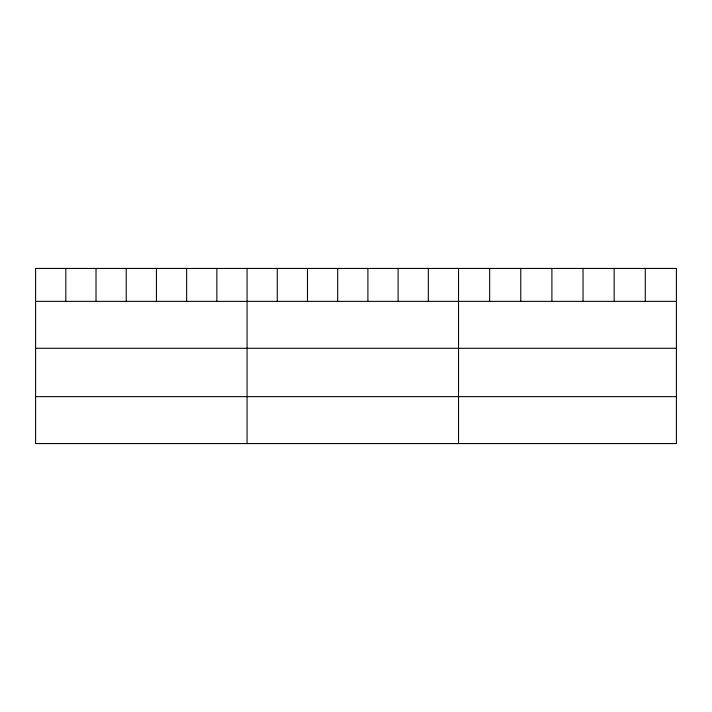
<?xml version="1.0" encoding="UTF-8"?>
<svg xmlns="http://www.w3.org/2000/svg" width="712" height="712" viewBox="0 0 712 712"><rect width="100%" height="100%" fill="white"/><g stroke="black" fill="none" stroke-linecap="round" stroke-linejoin="round"><path stroke-width="1.07" d="M676.4 301.363L676.4 443.567L35.6 443.567L35.6 268.433L676.4 268.433L676.4 301.363L35.6 301.363M35.6 348.293L676.4 348.293M35.6 396.637L676.4 396.637M645.277 268.433L645.277 301.363M614.153 268.433L614.153 301.363M583.03 268.433L583.03 301.363M551.898 268.433L551.898 301.363M520.775 268.433L520.775 301.363M489.651 268.433L489.651 301.363M458.528 268.433L458.528 443.567M428.321 268.433L428.321 301.363M398.106 268.433L398.106 301.363M367.899 268.433L367.899 301.363M337.693 268.433L337.693 301.363M307.486 268.433L307.486 301.363M277.271 268.433L277.271 301.363M247.064 268.433L247.064 443.567M216.857 268.433L216.857 301.363M186.642 268.433L186.642 301.363M156.435 268.433L156.435 301.363M126.229 268.433L126.229 301.363M96.022 268.433L96.022 301.363M65.807 268.433L65.807 301.363"/></g></svg>
